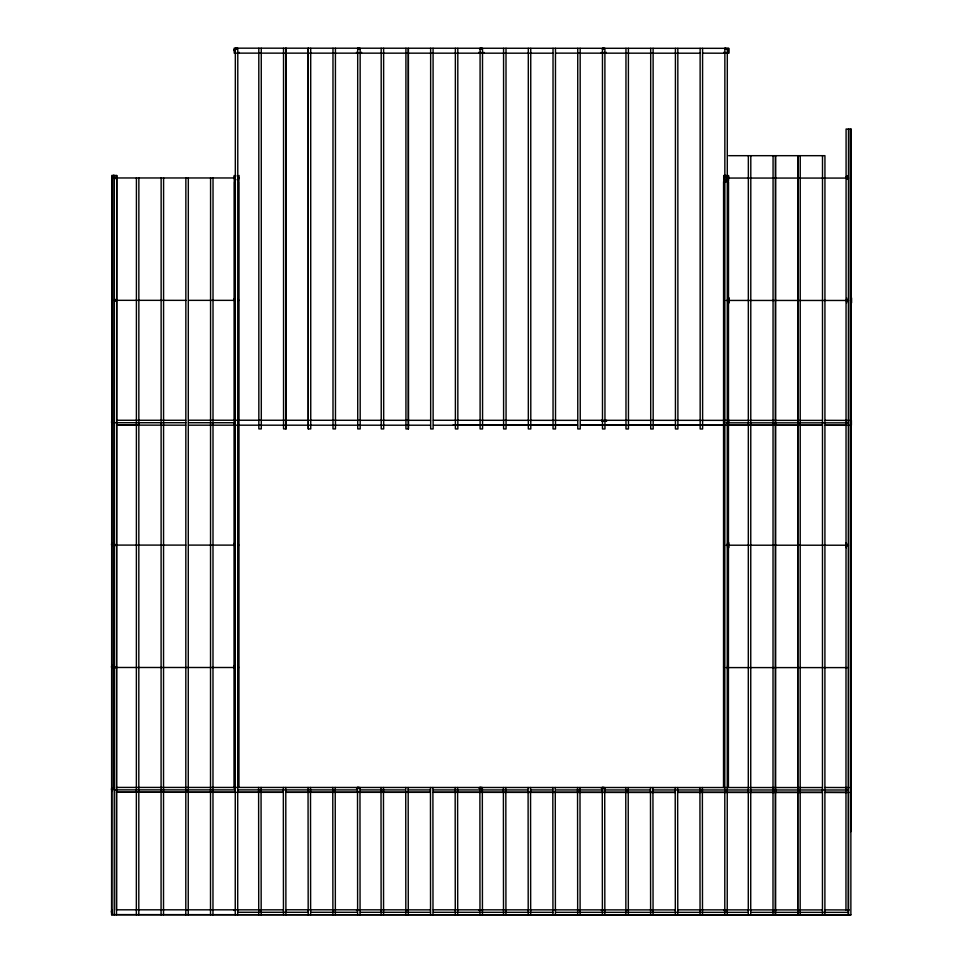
<?xml version="1.0" encoding="UTF-8"?>
<svg xmlns="http://www.w3.org/2000/svg" width="963" height="963" viewBox="0 0 963 963"><rect width="100%" height="100%" fill="white"/><g stroke="black" fill="none" stroke-linecap="round" stroke-linejoin="round"><path stroke-width="1.44" d="M850.811 831.647L850.979 129.03L850.871 914.85L111.588 914.633L111.78 175.435L116.74 175.495L116.487 914.645M111.792 914.718L111.852 177.962L235.165 177.962M114.272 177.95L114.128 789.865L235.02 789.889M114.236 914.718L114.308 177.962M116.487 910.131L116.74 175.495M136.349 914.718L136.421 177.962M138.804 914.718L138.865 177.962M161.074 914.718L161.146 177.974M163.517 914.718L163.59 177.974M185.799 914.73L185.859 177.974M188.242 914.73L188.315 177.974M210.512 914.73L210.584 177.974M212.967 914.73L213.028 177.974M234.129 181.646L234.009 787.373M234.153 180.358L234.153 175.459M703.074 53.158L728.678 53.23L728.678 48.331L234.19 48.174L234.25 53.134L552.846 53.194M235.333 48.258L235.249 914.718M237.705 914.742L237.789 48.258M238.956 787.433L239.017 181.646M239.053 180.358L239.053 175.459M239.077 53.073L239.077 52.267M356.575 53.097L356.575 52.279M361.462 53.097L361.462 52.279M478.96 53.121L478.96 52.303M483.847 53.121L483.847 52.303M601.333 53.146L601.345 52.327M601.719 420.301L601.719 421.12L606.618 421.12L606.618 420.301M606.233 53.146L606.233 52.327M728.413 787.469L728.534 181.742L723.574 181.682L723.526 787.469M723.719 53.17L723.719 52.351M724.79 914.826L724.862 48.343M727.234 914.826L727.306 48.343M728.81 547.61L728.798 542.711M729.003 421.144L729.003 420.325M729.196 302.839L729.196 297.94M748.287 914.826L748.347 155.681M750.731 914.826L750.803 155.681M773 914.838L773.072 155.681M800.169 914.838L800.241 155.693M822.45 914.85L822.51 155.693M824.894 914.85L824.942 155.681L728.666 155.681M845.959 909.939L846.092 129.03L851.063 129.102M846.489 421.168L846.489 420.35M846.682 302.864L846.682 297.964M851.196 547.634L851.184 542.735M851.388 425.249L851.388 420.35M851.581 302.864L851.581 297.964M111.864 176.783L112.214 178.155M112.081 177.565L111.973 176.891M111.84 299.168L112.177 300.528M112.214 300.564L112.021 298.723M112.153 300.047L112.129 298.831M234.466 49.077L234.575 51.147L234.563 49.426M234.286 49.534L234.394 50.208L234.515 49.125M234.515 178.095L234.19 177.312M234.454 177.577L234.539 176.698M234.214 299.192L234.43 300.42M234.454 299.987L234.442 298.783M846.393 177.144L846.561 177.324M846.898 299.601L847.019 300.889L846.983 299.529M116.017 300.733L116.017 299.71A1.974 1.974 0 0 1 116.066 300.697M238.379 177.746L238.258 178.817M850.847 300.191L850.786 301.323M850.967 300.877L850.726 299.3A1.974 1.974 0 0 1 850.811 301.311M234.37 177.096L234.491 178.384M111.889 176.819L112.238 176.518M234.406 298.735L234.515 300.504M846.284 177.048L847.091 175.856L846.453 177.216M846.609 177.361L846.874 176.325M846.609 177.373L847.031 176.47M112.153 176.674L112.105 178.36M112.117 299.06L112.021 300.685M234.503 299.084L234.454 300.757M847.211 177.974L847.175 179.262L846.176 176.927L846.609 178.384M234.755 48.692L235.682 48.306M357.526 48.415L358.067 48.319M479.526 48.74L480.585 48.487M601.911 48.752L604.042 48.559M602.73 421.252L603.115 420.963A1.974 1.974 0 0 0 602.742 421.264A1.974 1.974 0 0 1 603.235 421.036M235.393 48.644L236.537 48.595M357.767 48.656L358.898 48.595M112.731 175.651L113.766 175.495M112.767 175.699L113.947 175.675M602.369 48.535L604.138 48.656M724.742 48.547L725.344 48.523M724.898 48.716L726.499 48.656L725.139 48.306M724.645 175.772L725.596 175.531M235.598 48.21L236.248 48.306M235.754 48.379L236.429 48.487M357.983 48.234L358.621 48.319M358.128 48.379L358.79 48.487M480.368 48.258L480.994 48.319M480.501 48.391L481.777 48.656M725.235 48.403L725.897 48.511M725.115 175.603L725.777 175.711M555.795 53.134L700.125 53.218M723.695 176.373L728.594 176.373M726.198 178.059L848.584 178.083M114.248 300.324L185.883 300.348M188.868 300.348L235.141 300.348M726.162 300.444L848.547 300.468M116.643 420.265L185.727 420.277M188.664 420.217L430.485 420.325M433.434 420.265L577.656 420.35M580.593 420.289L822.414 420.398M825.363 420.337L849.45 420.398M114.212 422.709L185.859 422.721M188.844 422.721L235.104 422.733M726.138 422.829L848.523 422.853M137.613 425.104L116.583 425.104L185.715 425.177M452.959 425.165L577.595 425.189L433.494 425.225M675.195 425.201L580.593 425.189L625.697 425.249M678.205 425.201L723.249 425.213M727.751 425.213L822.366 425.237M825.363 425.237L846.381 425.237M188.724 425.177L430.485 425.213M628.707 425.249L822.414 425.285M825.423 425.285L849.45 425.297M261.262 48.258L261.298 428.908L258.842 428.896L258.806 48.258M286.023 428.908L285.963 48.246L286.023 428.908L283.555 428.896L283.531 48.27M308.28 428.896L308.232 48.258L308.28 428.896L310.748 428.92L310.7 48.27M335.425 48.27L335.473 428.92L333.005 428.908L332.981 48.27M360.15 48.282L360.186 428.932L357.73 428.908L357.694 48.282M408.396 428.92L408.348 48.27L408.408 428.932L405.941 428.92L405.917 48.282M433.085 48.294L433.133 428.944L430.666 428.92L430.642 48.294M530.745 48.306L530.794 428.956L528.326 428.944L528.302 48.306M702.581 48.343L702.617 428.992L700.161 428.968L700.125 48.343M114.188 545.094L185.823 545.106M188.808 545.106L235.08 545.118M726.102 545.214L848.487 545.227M114.152 667.479L235.044 667.503M726.078 667.6L848.463 667.612M822.33 787.553L116.559 787.421M825.279 787.493L849.354 787.553M238.005 789.889L357.405 789.913M360.391 789.913L405.158 789.925M408.143 789.925L430.533 789.925M433.519 789.925L479.791 789.937M481.283 789.937L527.543 789.937M530.529 789.937L552.918 789.949M555.904 789.949L602.164 789.961M603.657 789.961L649.929 789.961M652.914 789.961L848.427 789.997M235.128 792.272L116.499 792.26L283.23 792.344M238.126 792.272L283.182 792.284M286.18 792.284L430.341 792.308L286.24 792.344M846.296 792.393L825.267 792.38L849.354 792.453M283.23 909.83L116.547 909.806M286.167 909.77L430.389 909.854M433.338 909.806L675.159 909.903M678.096 909.842L822.318 909.927M825.267 909.879L849.342 909.939M237.969 912.274L308.124 912.286M311.109 912.286L357.369 912.298M360.355 912.298L430.509 912.31M433.494 912.31L479.755 912.322M481.247 912.322L552.882 912.334M555.868 912.334L748.407 912.37M751.393 912.37L848.403 912.382M111.648 914.694L850.871 914.85M603.247 48.222L604.331 48.535M480.862 48.198L482.006 48.571M480.898 48.234L481.632 48.523M358.477 48.174L359.681 48.619M358.501 48.186L359.789 48.716M358.718 48.415L359.416 48.656A1.974 1.974 0 0 0 358.477 48.644M236.091 48.15L237.428 48.716M236.32 48.379L237.054 48.656M113.682 175.41L114.416 175.699M726.644 48.499L726.872 48.716M603.837 48.367L604.511 48.716M481.524 48.403L482.15 48.716M236.609 48.21L237.367 48.656M114.188 175.471L114.862 175.832M728.678 48.331L728.678 53.23M677.832 48.319L677.904 428.98L675.436 428.968L675.412 48.343M653.119 48.319L653.179 428.98L650.711 428.968L650.687 48.331M628.394 48.306L628.454 428.98L625.986 428.956L625.962 48.331M604.896 48.306L604.957 428.968L602.489 428.956L602.465 48.319M580.171 48.306L580.232 428.968L577.776 428.944L577.74 48.319M555.47 48.319L555.519 428.968L553.051 428.944L553.027 48.319M506.008 48.294L506.069 428.956L503.601 428.932L503.577 48.306M482.511 48.282L482.571 428.944L480.104 428.932L480.08 48.306M457.81 48.294L457.846 428.944L455.391 428.932L455.355 48.294M383.623 48.27L383.683 428.932L381.228 428.908L381.192 48.282M702.376 787.529L702.496 914.826M699.932 787.529L700.053 914.826M677.651 787.517L677.783 914.826M675.207 787.517L675.328 914.826M652.938 787.517L653.058 914.826M650.482 787.517L650.615 914.826M628.213 787.517L628.333 914.814M625.769 787.517L625.866 914.802M604.716 787.505L604.836 914.814M602.272 787.505L602.393 914.814M579.991 787.505L580.111 914.802M577.547 787.505L577.668 914.802M555.278 787.493L555.398 914.802M552.822 787.493L552.943 914.802M530.553 787.493L530.673 914.802M528.097 787.493L528.206 914.778M505.828 787.493L505.936 914.778M503.396 787.505L503.505 914.79M482.331 787.481L482.439 914.766M479.887 787.481L479.983 914.766M457.606 787.481L457.714 914.766M455.162 787.481L455.27 914.766M432.905 787.493L432.989 914.766M430.461 787.493L430.545 914.766M408.18 787.493L408.276 914.754M405.736 787.493L405.82 914.754M383.467 787.481L383.563 914.766M381.011 787.481L381.119 914.766M359.969 787.481L360.066 914.766M357.514 787.481L357.622 914.766M335.22 787.457L335.353 914.766M332.777 787.457L332.897 914.766M310.507 787.457L310.628 914.754M308.052 787.457L308.184 914.754M285.782 787.445L285.903 914.754M283.339 787.445L283.459 914.754M261.057 787.445L261.178 914.754M258.614 787.445L258.722 914.73M846.357 178.444L847.091 179.335A1.974 1.974 0 0 1 847.091 176.542M846.441 178.215L846.802 178.889M846.621 178.697L846.453 176.819A1.697 1.637 59.4 0 1 847.031 176.241M234.226 300.203L234.575 300.877M111.864 177.806L112.274 178.516M111.84 300.179L112.286 300.938M846.212 177.541L846.501 178.275M846.766 299.866L846.983 300.54M234.298 50.112L234.515 50.774M111.804 177.288L112.009 177.95M111.768 299.674L111.949 300.287M850.786 299.686L851.015 300.36M728.497 299.758L728.582 300.853L728.485 299.734M238.318 177.24L238.499 177.866M238.318 299.649L238.475 300.251M846.886 545.696A1.974 1.974 0 0 1 846.886 544.673M727.402 543.445A1.974 1.974 0 0 1 727.402 546.876M850.823 422.191A1.974 1.974 0 0 1 850.823 423.214M727.607 421.06A1.974 1.974 0 0 1 728.016 421.373M604.222 420.771A1.974 1.974 0 0 1 605.631 421.349M604.138 420.687A1.974 1.974 0 0 1 605.534 421.264M237.079 175.904A1.974 1.974 0 0 1 237.079 179.732M235.177 179.214A1.974 1.974 0 0 1 235.177 176.422M115.993 176.891A1.974 1.974 0 0 1 115.993 178.877M116.102 177.288A1.974 1.974 0 0 1 116.102 178.311M236.091 48.619A1.974 1.974 0 0 1 237.115 48.619M478.924 788.203A2.034 2.034 0 0 1 482.367 788.203A2.034 2.034 0 0 0 480.019 788.216M478.96 910.48A2.034 2.034 0 0 1 480.104 909.698M482.006 910.191A2.034 2.034 0 0 1 482.258 910.48A2.034 2.034 0 0 0 481.945 910.36M356.539 788.179A2.034 2.034 0 0 1 359.981 788.179M357.634 788.203A2.034 2.034 0 0 1 360.03 788.203M356.503 910.565A2.034 2.034 0 0 1 357.718 909.686M359.717 910.264A2.034 2.034 0 0 1 359.945 910.565M482.451 52.387A1.974 1.974 0 0 1 481.969 52.58M480.946 52.58A1.974 1.974 0 0 1 480.477 52.387M234.454 545.877A2.034 2.034 0 0 1 234.454 543.084M238.367 544.191A2.034 2.034 0 0 1 238.367 545.925M234.491 545.311A2.034 2.034 0 0 1 234.491 544.805M234.515 668.358A2.034 2.034 0 0 1 234.515 665.385M238.33 666.577A2.034 2.034 0 0 1 238.33 668.31M234.478 667.828A2.034 2.034 0 0 1 234.478 667.058M112.153 545.949A2.034 2.034 0 0 1 112.153 542.976M116.029 544.288A2.034 2.034 0 0 1 116.029 545.792M112.19 545.672A2.034 2.034 0 0 1 112.19 544.408M112.214 668.418A2.034 2.034 0 0 1 112.226 665.277M116.042 666.793A2.034 2.034 0 0 1 116.042 668.057M112.202 668.178A2.034 2.034 0 0 1 112.202 666.673M604.836 52.411A1.974 1.974 0 0 1 604.355 52.604M603.332 52.604A1.974 1.974 0 0 1 602.85 52.411M234.093 788.264A2.034 2.034 0 0 1 234.478 787.77M234.117 910.541A2.034 2.034 0 0 1 235.466 909.638M850.907 299.421A1.974 1.974 0 0 1 850.907 301.407M728.425 299.312A1.974 1.974 0 0 1 728.425 301.287M728.522 299.397A1.974 1.974 0 0 1 728.522 301.383M846.862 179.022A1.974 1.974 0 0 1 846.874 177.036M726.716 176.097A1.974 1.974 0 0 1 726.704 179.912M725.681 179.912A1.974 1.974 0 0 1 725.681 176.097M727.221 52.435A1.974 1.974 0 0 1 726.74 52.628M725.717 52.628A1.974 1.974 0 0 1 725.235 52.435M601.309 788.216A2.034 2.034 0 0 1 604.752 788.228M602.405 788.24A2.034 2.034 0 0 1 604.8 788.24M601.345 910.504A2.034 2.034 0 0 1 603.38 909.698M604.295 910.131A2.034 2.034 0 0 1 604.644 910.504M602.585 910.492A2.034 2.034 0 0 1 603.32 910.252M723.731 910.517A2.034 2.034 0 0 1 725.633 909.698M726.584 910.071A2.034 2.034 0 0 1 727.029 910.517M724.97 910.504A2.034 2.034 0 0 1 725.572 910.288M726.584 910.36A2.034 2.034 0 0 1 726.945 910.504M112.177 423.564A2.034 2.034 0 0 1 112.19 420.59M112.177 423.166A2.034 2.034 0 0 1 112.177 422.143M112.19 790.804A2.034 2.034 0 0 1 112.19 787.662M112.165 790.563A2.034 2.034 0 0 1 112.165 789.058M112.153 913.189A2.034 2.034 0 0 1 112.153 910.047M112.19 913.056A2.034 2.034 0 0 1 112.19 911.323M727.547 666.071A2.034 2.034 0 0 1 727.547 667.804M723.695 667.311A2.034 2.034 0 0 1 723.695 666.552M727.583 665.939A2.034 2.034 0 0 1 727.571 669.08M238.258 299.216A1.974 1.974 0 0 1 238.258 301.19M115.957 299.276A1.974 1.974 0 0 1 115.957 301.263M723.695 175.555L723.695 180.454L728.582 180.454L728.582 175.555L723.695 175.555M775.504 155.669L775.456 914.838L775.516 155.681M797.773 155.669L797.725 914.838L797.797 155.693M846.296 542.735L846.296 547.622L846.296 542.735M848.596 129.078L848.427 914.85L848.62 129.102M846.838 544.528L847.019 546.033A1.974 1.974 0 0 1 846.995 544.095L846.838 544.528M675.111 792.356L433.338 792.308L675.171 792.417M822.27 792.38L678.108 792.356L822.33 792.441"/></g></svg>
